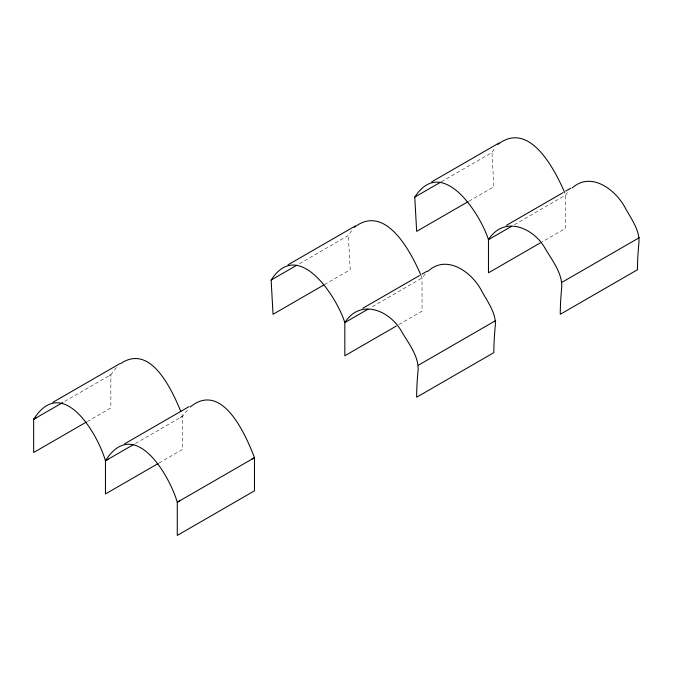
<?xml version="1.0" encoding="UTF-8"?>
<svg xmlns="http://www.w3.org/2000/svg" width="673" height="673" viewBox="0 0 673 673"><rect width="100%" height="100%" fill="white"/><g stroke="black" fill="none" stroke-linecap="round" stroke-linejoin="round"><path stroke-width="0.5" stroke-dasharray="3.37 2.52" d="M299.46 263.698L348.345 235.474L352.946 228.685M441.37 181.769L491.971 152.552L495.286 147.21M135.433 443.482L182.661 416.217L188.221 409.024M567.474 192.596L565.648 195.086L514.189 224.799M116.421 367.567L110.852 374.76L63.624 402.025M425.168 274.037L422.03 278.008L371.42 307.225M87.238 421.559L110.852 407.922L110.852 374.76L108.286 376.232M324.487 284.578L350.221 269.722L348.345 235.474M468.972 201.168L493.847 186.8L491.971 152.552M159.047 463.016L182.661 449.387L182.661 416.217L181.584 413.432M398.879 324.554L422.038 311.187L422.03 278.008L421.306 276.174M539.931 243.121L565.665 228.265L565.648 195.086L564.571 192.335M180.078 417.681L182.652 416.217"/><path stroke-width="1.01" d="M396.304 326.043L344.837 355.756L344.828 322.577C360.459 298.089 389.877 310.329 401.688 331.646C408.839 343.92 419.952 357.506 417.891 372.43C417.167 380.674 416.612 388.935 416.654 397.213L493.847 352.644C493.831 344.366 494.361 336.105 495.076 327.86C497.271 314.241 487.698 302.118 481.54 290.702C472.025 272.262 446.712 253.738 427.935 271.345M539.931 243.121L488.463 272.834L488.455 239.664C504.085 215.167 533.496 227.407 545.315 248.724C552.466 260.998 563.579 274.584 561.509 289.508C560.794 297.752 560.239 306.013 560.273 314.291L637.474 269.722C637.457 261.444 637.987 253.183 638.702 244.938C640.898 231.319 631.324 219.196 625.167 207.78C615.694 189.769 591.197 171.077 572.294 187.851M323.637 285.074L273.028 314.291L271.143 280.044C298.366 237.653 336.365 296.027 344.828 322.577L367.988 309.21M468.114 201.656L416.654 231.369L414.77 197.122C441.993 154.74 479.992 213.105 488.455 239.664L511.615 226.288M158.138 463.546L105.459 493.957L105.459 460.786C134.045 415.628 169.049 474.196 177.268 502.243L177.277 535.414L254.47 490.844L254.47 457.682C245.62 434.472 222.048 380.842 190.223 406.988M354.292 227.331C385.587 202.952 410.917 251.938 420.953 275.257M497.919 144.409C529.214 120.03 554.544 169.016 564.571 192.335M120.509 363.698C150.718 342.969 171.825 389.835 180.86 411.582M86.329 422.08L33.65 452.5L33.65 419.329C62.253 374.171 97.232 432.731 105.459 460.786L108.025 459.28M179.842 500.746L177.268 502.243L254.47 457.682L251.895 459.146M355.336 225.951L288.061 264.783M498.962 143.029L431.687 181.861M36.233 417.832L33.65 419.329L62.715 402.547M362.831 308.259L419.523 275.526M506.458 225.337L563.15 192.604M52.906 402.303L119.811 363.672M271.143 280.044L296.886 265.187M440.512 182.265L414.77 197.122M124.707 443.759L189.037 406.618M105.459 460.786L133.759 444.424M418.53 365.128L495.723 320.558M562.157 282.206L639.35 237.636M570.889 188.154L565.724 191.115M422.106 274.037L427.262 271.076"/></g></svg>
